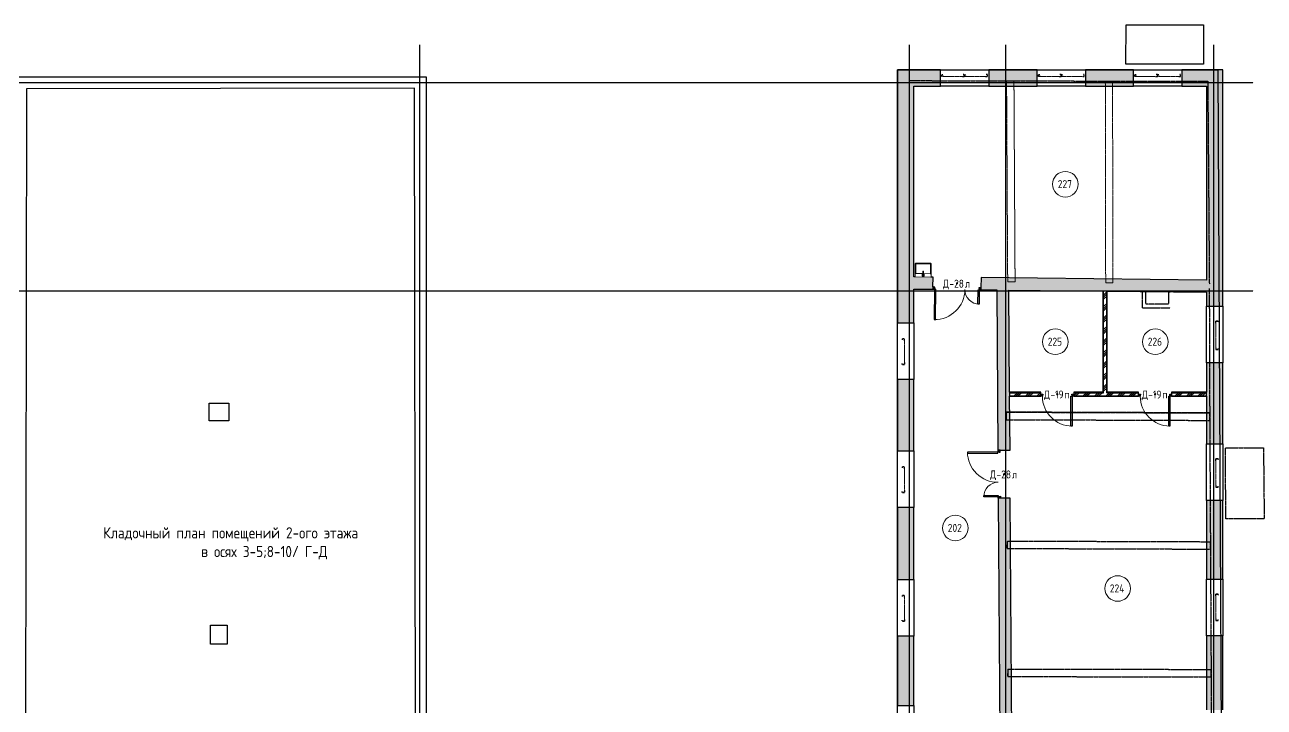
# Model space of a CAD drawing. Header units: millimetres. Extents: x -129048 to 476301, y -5853 to 215316.
# Drawn here: x 126915 to 165622, y 24002 to 45314 of the extents above; entities that cross this region are included whole.
import ezdxf

# ---------------------------------------------------------------- set-up
doc = ezdxf.new("R2010")
doc.units = ezdxf.units.MM
for name, pattern in [('ADSK_Линия сетки', [25, 20, -2.5, 0, -2.5]), ('ADSK_Сверху', [4.5, 3, -1.5]), ('ADSK_Снесено', [4.5, 3, -1.5])]:
    doc.linetypes.add(name, pattern=pattern)
for name, color, linetype, lineweight, true_color in [('_ Окна', 5, 'Continuous', 30, 0x0000ff), ('Стены внутренние', 5, 'Continuous', 18, 0x0000ff), ('Стены наружные', 1, 'ADSK_Снесено', 18, 0xff0000), ('Стены штриховка', 5, 'Continuous', 18, 0x0000ff)]:
    doc.layers.add(name, color=color, linetype=linetype, lineweight=lineweight, true_color=true_color)
for name, color, linetype, lineweight in [('Аннотация', 7, 'Continuous', 9), ('Двери', 251, 'Continuous', 18), ('Каркас', 7, 'Continuous', 18), ('Марки дверей', 7, 'Continuous', 20), ('Марки помещений', 7, 'Continuous', 20), ('Окна', 251, 'Continuous', 18), ('Перекрытие', 7, 'Continuous', 18), ('Сантехника', 251, 'Continuous', 18)]:
    doc.layers.add(name, color=color, linetype=linetype, lineweight=lineweight)
doc.styles.add('GOST Common_1', font='GOST Common_0.ttf', dxfattribs={"width": 0.9, "height": 200})
doc.styles.add('GOST Common_2', font='GOST Common_0.ttf', dxfattribs={"width": 0.9, "height": 250})
pattern_1 = [(45, (108139.4, 150), (-179.6051, 179.6051), []), (45, (108202.9, 150), (0, 359.2102), []), (45, (108075.9, 150), (0, 359.2102), [])]

# ---------------------------------------------------------------- blocks, each defined once
blk = doc.blocks.new('ADSK_БалкаЖБ_Прямоугольная - 230_8х419мм-854469-02 План 2-го этажа маркировочный')
at = {"layer": 'Каркас', "color": 253, "linetype": 'ADSK_Сверху', "true_color": 0xaaaaaa}
for p, q in [((-3137, 115), (-3137, -115)), ((-3137, 115), (3137, 115)), ((3137, -115), (3137, 115)), ((-3137, -115), (3137, -115))]:
    blk.add_line(p, q, dxfattribs=at)
at = {"layer": 'Каркас', "color": 253, "linetype": 'ADSK_Сверху', "true_color": 0xb2b2b2}
for p, q in [((-3137, -115), (-3137, 115)), ((3137, 115), (-3137, 115)), ((3137, 115), (3137, -115)), ((-3137, -115), (3137, -115))]:
    blk.add_line(p, q, dxfattribs=at)
blk = doc.blocks.new('ADSK_БалкаЖБ_Прямоугольная - 225_8х420мм-854470-02 План 2-го этажа маркировочный')
at = {"layer": 'Каркас', "color": 253, "linetype": 'ADSK_Сверху', "true_color": 0xaaaaaa}
for p, q in [((-3152, 113), (-3152, -113)), ((-3152, 113), (3152, 113)), ((3152, -113), (3152, 113)), ((-3152, -113), (3152, -113))]:
    blk.add_line(p, q, dxfattribs=at)
at = {"layer": 'Каркас', "color": 253, "linetype": 'ADSK_Сверху', "true_color": 0xb2b2b2}
for p, q in [((-3152, 0), (-3152, 113)), ((3152, 0), (3152, -113)), ((3150, -113), (3152, -113))]:
    blk.add_line(p, q, dxfattribs=at)
blk = doc.blocks.new('Витраж-тент со смещением вовне - 60мм 34 сдвиг-2061685-02 План 2-го этажа маркировочный')
at = {"layer": '_ Окна', "color": 161, "linetype": 'ADSK_Сверху', "true_color": 0xaaaaff}
for p, q in [((-349.5, 25), (-349.5, -45)), ((-349.5, 25), (-315.5, 25)), ((-349.5, -45), (-349.5, 25)), ((349.5, 25), (315.5, 25)), ((349.5, -45), (349.5, 25)), ((349.5, -45), (349.5, 25)), ((-289.5, -45), (-349.5, -45)), ((-289.5, -35), (-289.5, -45)), ((289.5, -35), (289.5, -45)), ((289.5, -45), (349.5, -45))]:
    blk.add_line(p, q, dxfattribs=at)
at = {"layer": 'Окна', "color": 161, "linetype": 'ADSK_Сверху', "true_color": 0xaaaaff}
blk.add_line((-289.5, -45), (289.5, -45), dxfattribs=at)
blk = doc.blocks.new('Витраж-тент со смещением вовне - 60мм 34 сдвиг-2061687-02 План 2-го этажа маркировочный')
at = {"layer": '_ Окна', "color": 161, "linetype": 'ADSK_Сверху', "true_color": 0xaaaaff}
for p, q in [((-359.5, 25), (-359.5, -45)), ((-359.5, 25), (-325.5, 25)), ((-359.5, -45), (-359.5, 25)), ((359.5, 25), (325.5, 25)), ((359.5, -45), (359.5, 25)), ((359.5, -45), (359.5, 25)), ((-299.5, -45), (-359.5, -45)), ((-299.5, -35), (-299.5, -45)), ((299.5, -35), (299.5, -45)), ((299.5, -45), (359.5, -45))]:
    blk.add_line(p, q, dxfattribs=at)
at = {"layer": 'Окна', "color": 161, "linetype": 'ADSK_Сверху', "true_color": 0xaaaaff}
blk.add_line((-299.5, -45), (299.5, -45), dxfattribs=at)
blk = doc.blocks.new('Витраж-тент со смещением вовне - 60мм 30 сдвиг-1466943-02 План 2-го этажа маркировочный')
at = {"layer": '_ Окна', "color": 161, "linetype": 'ADSK_Сверху', "true_color": 0xaaaaff}
for p, q in [((-400, 25), (-400, -45)), ((-400, 25), (-370, 25)), ((-400, -45), (-400, 25)), ((400, 25), (370, 25)), ((400, -45), (400, 25)), ((400, -45), (400, 25)), ((-340, -45), (-400, -45)), ((-340, -35), (-340, -45)), ((340, -35), (340, -45)), ((340, -45), (400, -45))]:
    blk.add_line(p, q, dxfattribs=at)
at = {"layer": 'Окна', "color": 161, "linetype": 'ADSK_Сверху', "true_color": 0xaaaaff}
blk.add_line((-340, -45), (340, -45), dxfattribs=at)
blk = doc.blocks.new('Витраж-тент со смещением вовне - 60мм 30 сдвиг-1466956-02 План 2-го этажа маркировочный')
at = {"layer": '_ Окна', "color": 161, "linetype": 'ADSK_Сверху', "true_color": 0xaaaaff}
for p, q in [((-410, 25), (-410, -45)), ((-410, 25), (-380, 25)), ((-410, -45), (-410, 25)), ((410, 25), (380, 25)), ((410, -45), (410, 25)), ((410, -45), (410, 25)), ((-350, -45), (-410, -45)), ((-350, -35), (-350, -45)), ((350, -35), (350, -45)), ((350, -45), (410, -45))]:
    blk.add_line(p, q, dxfattribs=at)
at = {"layer": 'Окна', "color": 161, "linetype": 'ADSK_Сверху', "true_color": 0xaaaaff}
blk.add_line((-350, -45), (350, -45), dxfattribs=at)
blk = doc.blocks.new('Витраж-тент со смещением вовне - 60мм 30 сдвиг-1466942-02 План 2-го этажа маркировочный')
at = {"layer": '_ Окна', "color": 161, "linetype": 'ADSK_Сверху', "true_color": 0xaaaaff}
for p, q in [((-440, 25), (-440, -45)), ((-440, 25), (-410, 25)), ((-440, -45), (-440, 25)), ((440, 25), (410, 25)), ((440, -45), (440, 25)), ((440, -45), (440, 25)), ((-380, -45), (-440, -45)), ((-380, -35), (-380, -45)), ((380, -35), (380, -45)), ((380, -45), (440, -45))]:
    blk.add_line(p, q, dxfattribs=at)
at = {"layer": 'Окна', "color": 161, "linetype": 'ADSK_Сверху', "true_color": 0xaaaaff}
blk.add_line((-380, -45), (380, -45), dxfattribs=at)
blk = doc.blocks.new('AC_Дверь_Двупольная - Д-28л 1500х2200h-2039724-02 План 2-го этажа маркировочный')
at = {"layer": 'Двери', "lineweight": 30}
for p, q in [((700, 1140), (660, 1140)), ((660, 1140), (660, 190)), ((700, 190), (700, 1140)), ((-700, 640), (-660, 640)), ((-700, 190), (-700, 640)), ((-660, 640), (-660, 190)), ((-750, 190), (-730, 190)), ((-750, 120), (-750, 190)), ((-730, 120), (-750, 120)), ((-730, 190), (-700, 190)), ((-730, 120), (-730, 190)), ((-730, 190), (-730, 120)), ((-690, 120), (-730, 120)), ((-660, 190), (-700, 190)), ((-700, 190), (-700, 150)), ((-700, 150), (-690, 150)), ((-690, 150), (-690, 120)), ((660, 190), (700, 190)), ((700, 150), (690, 150)), ((690, 150), (690, 120)), ((690, 120), (730, 120)), ((730, 190), (700, 190)), ((700, 190), (700, 150)), ((730, 120), (730, 190)), ((750, 190), (730, 190)), ((730, 190), (730, 120)), ((730, 120), (750, 120)), ((750, 120), (750, 190))]:
    blk.add_line(p, q, dxfattribs=at)
at = {"layer": 'Двери'}
for centre, radius, start, end in [((700, 190), 950, 90, 180), ((-700, 190), 450, 360, 90)]:
    blk.add_arc(centre, radius, start, end, dxfattribs=at)
blk = doc.blocks.new('AC_Дверь_Однопольная - Д-19п 1030х2200h-1983218-02 План 2-го этажа маркировочный')
at = {"layer": 'Двери', "lineweight": 30}
for p, q in [((-465, 992), (-425, 992)), ((-465, 62), (-465, 992)), ((-425, 992), (-425, 62)), ((-515, 62), (-495, 62)), ((-515, -8), (-515, 62)), ((-495, 62), (-465, 62)), ((-495, -8), (-495, 62)), ((-495, 62), (-495, -8)), ((-425, 62), (-465, 62)), ((-465, 62), (-465, 22)), ((-465, 22), (-455, 22)), ((-455, 22), (-455, -8)), ((455, 22), (465, 22)), ((455, -8), (455, 22)), ((465, 62), (495, 62)), ((465, 22), (465, 62)), ((495, 62), (495, -8)), ((495, 62), (515, 62)), ((495, -8), (495, 62)), ((515, 62), (515, -8)), ((-495, -8), (-515, -8)), ((-455, -8), (-495, -8)), ((495, -8), (455, -8)), ((515, -8), (495, -8))]:
    blk.add_line(p, q, dxfattribs=at)
at = {"layer": 'Двери'}
blk.add_arc((-465, 62), 930, 0, 90, dxfattribs=at)
blk = doc.blocks.new('Parametric_Porcelain_bathroom_sink_20774 - 500х430мм-V221-02 План 2-го этажа маркировочный')
at = {"layer": 'Сантехника'}
for p, q in [((-125, 540), (-125, 140)), ((-105, 253), (-105, 540)), ((345, 570), (-95, 570)), ((-95, 550), (345, 550)), ((355, 540), (355, 253)), ((375, 140), (375, 540)), ((-125, 140), (-120, 140)), ((-120, 140), (-115, 140)), ((-115, 140), (365, 140)), ((110, 243), (-95, 243)), ((93, 221), (93, 162)), ((110, 223), (95, 223)), ((95, 160), (155, 160)), ((140, 319), (110, 319)), ((110, 319), (110, 296)), ((140, 319), (110, 319)), ((110, 236), (110, 296)), ((110, 201), (110, 236)), ((140, 236), (110, 236)), ((110, 181), (110, 201)), ((140, 181), (110, 181)), ((140, 296), (140, 319)), ((140, 296), (140, 236)), ((345, 243), (140, 243)), ((140, 236), (140, 201)), ((155, 223), (140, 223)), ((140, 201), (140, 181)), ((156, 162), (156, 221)), ((365, 140), (370, 140)), ((370, 140), (375, 140))]:
    blk.add_line(p, q, dxfattribs=at)
at = {"layer": 'Сантехника', "flags": 128}
for points in [[(-95, 570), (-96, 570), (-97, 570), (-99, 570), (-100, 570), (-101, 569), (-102, 569), (-103, 569), (-104, 568), (-106, 568), (-107, 568), (-108, 567), (-109, 567), (-110, 566), (-111, 565), (-112, 565), (-113, 564), (-114, 563), (-115, 563), (-116, 562), (-117, 561), (-117, 560), (-118, 559), (-119, 558), (-120, 557), (-120, 556), (-121, 555), (-121, 554), (-122, 553), (-123, 552), (-123, 551), (-123, 550), (-124, 549), (-124, 547), (-124, 546), (-125, 545), (-125, 544), (-125, 543), (-125, 542), (-125, 540), (-125, 540)], [(-105, 540), (-105, 540), (-105, 541), (-105, 541), (-105, 542), (-105, 542), (-105, 542), (-105, 543), (-104, 543), (-104, 544), (-104, 544), (-104, 544), (-104, 545), (-104, 545), (-103, 545), (-103, 546), (-103, 546), (-103, 546), (-103, 547), (-102, 547), (-102, 547), (-102, 547), (-101, 548), (-101, 548), (-101, 548), (-100, 548), (-100, 549), (-100, 549), (-99, 549), (-99, 549), (-99, 549), (-98, 549), (-98, 550), (-97, 550), (-97, 550), (-97, 550), (-96, 550), (-96, 550), (-96, 550), (-95, 550), (-95, 550)], [(-105, 541), (-105, 541), (-105, 541), (-105, 540), (-105, 540)], [(-101, 548), (-101, 548), (-102, 548), (-102, 547), (-102, 547), (-102, 547)], [(-95, 550), (-95, 550), (-96, 550), (-96, 550), (-97, 550)], [(375, 540), (375, 541), (375, 542), (375, 544), (375, 545), (374, 546), (374, 547), (374, 548), (373, 549), (373, 551), (373, 552), (372, 553), (372, 554), (371, 555), (370, 556), (370, 557), (369, 558), (368, 559), (368, 560), (367, 561), (366, 562), (365, 562), (364, 563), (363, 564), (362, 565), (361, 565), (360, 566), (359, 566), (358, 567), (357, 568), (356, 568), (355, 568), (354, 569), (352, 569), (351, 569), (350, 570), (349, 570), (348, 570), (347, 570), (345, 570), (345, 570)], [(346, 550), (346, 550), (346, 550), (345, 550), (345, 550)], [(345, 550), (345, 550), (346, 550), (346, 550), (347, 550), (347, 550), (347, 550), (348, 550), (348, 549), (349, 549), (349, 549), (349, 549), (350, 549), (350, 549), (350, 548), (351, 548), (351, 548), (351, 548), (352, 548), (352, 547), (352, 547), (352, 547), (353, 546), (353, 546), (353, 546), (353, 545), (354, 545), (354, 545), (354, 544), (354, 544), (354, 544), (354, 543), (355, 543), (355, 542), (355, 542), (355, 542), (355, 541), (355, 541), (355, 541), (355, 540), (355, 540)], [(353, 546), (353, 546), (353, 547), (352, 547), (352, 547), (352, 547)], [(355, 540), (355, 540), (355, 541), (355, 541), (355, 542)], [(-105, 253), (-105, 253), (-105, 252), (-105, 252), (-105, 252)], [(-95, 243), (-95, 243), (-96, 243), (-96, 243), (-97, 243), (-97, 243), (-97, 243), (-98, 244), (-98, 244), (-99, 244), (-99, 244), (-99, 244), (-100, 244), (-100, 244), (-100, 245), (-101, 245), (-101, 245), (-101, 245), (-102, 246), (-102, 246), (-102, 246), (-102, 246), (-103, 247), (-103, 247), (-103, 247), (-103, 248), (-104, 248), (-104, 248), (-104, 249), (-104, 249), (-104, 250), (-104, 250), (-105, 250), (-105, 251), (-105, 251), (-105, 251), (-105, 252), (-105, 252), (-105, 253), (-105, 253), (-105, 253)], [(-103, 247), (-103, 247), (-103, 247), (-102, 246), (-102, 246), (-102, 246)], [(-96, 243), (-96, 243), (-96, 243), (-95, 243), (-95, 243)], [(355, 253), (355, 253), (355, 252), (355, 252), (355, 252), (355, 251), (355, 251), (355, 250), (354, 250), (354, 250), (354, 249), (354, 249), (354, 249), (354, 248), (353, 248), (353, 248), (353, 247), (353, 247), (353, 247), (352, 246), (352, 246), (352, 246), (351, 245), (351, 245), (351, 245), (350, 245), (350, 245), (350, 244), (349, 244), (349, 244), (349, 244), (348, 244), (348, 244), (347, 243), (347, 243), (347, 243), (346, 243), (346, 243), (346, 243), (345, 243), (345, 243)], [(345, 243), (345, 243), (346, 243), (346, 243), (347, 243)], [(351, 245), (351, 245), (352, 246), (352, 246), (352, 246), (352, 246)], [(355, 252), (355, 252), (355, 253), (355, 253), (355, 253)]]:
    blk.add_lwpolyline(points, dxfattribs=at)
at = {"layer": 'Сантехника'}
for centre, radius, start, end in [((95, 221), 1.87, 120, 150), ((95, 221), 1.87, 90, 180), ((95, 221), 1.87, 120, 150), ((95, 221), 1.87, 120, 150), ((95, 162), 1.49, 180, 270), ((155, 221), 1.87, 0, 90), ((155, 162), 1.49, 270, 360), ((155, 221), 1.87, 30, 60), ((155, 221), 1.87, 30, 60), ((155, 221), 1.87, 30, 60)]:
    blk.add_arc(centre, radius, start, end, dxfattribs=at)
blk = doc.blocks.new('ADSK_Марка_Помещение_ОдноЗначение - Номер-247393-02 План 2-го этажа маркировочный')
at = {"layer": 'Марки помещений'}
blk.add_circle((0, 0), 4, dxfattribs=at)
blk = doc.blocks.new('ADSK_Марка_Дверь - Типоразмер_ADSK_Марка-58376-02 План 2-го этажа маркировочный')
at = {"layer": 'Марки дверей', "lineweight": 9}
blk.add_circle((0, 0), 0.2, dxfattribs=at)

msp = doc.modelspace()

# ---------------------------------------------------------------- hatches: boundary and pattern name
at = {"layer": 'Стены внутренние', "lineweight": 25, "true_color": 0x636466}
h = msp.add_hatch(color=251, dxfattribs=at)
h.paths.add_polyline_path([(163814.85615, 36958.94773), (163814.85615, 37338.9721), (156779.72789, 37418.65383), (156776.21697, 37038.66922), (162872.26856, 36969.62373)])
h.paths.add_polyline_path([(155275.52039, 37055.6665), (155279.82409, 37435.64213), (154682.61168, 37441.87118), (154682.61168, 37062.38194), (155248.30495, 37055.97475)])
h = msp.add_hatch(color=251, dxfattribs=at)
h.paths.add_polyline_path([(157754.99944, 21041.65544), (157745.77645, 22458.5732), (157365.7845, 22456.09975), (157374.97997, 21043.41004), (157701.0769, 21041.90441)])
h.paths.add_polyline_path([(157356.94638, 23813.88948), (157736.93833, 23816.36293), (157693.23924, 30529.80002), (157313.24729, 30527.32657), (157327.16061, 28389.84103)])
h.paths.add_polyline_path([(157303.48371, 32027.2948), (157683.47566, 32029.76824), (157650.93622, 37028.76192), (157270.90015, 37033.06631), (157300.27485, 32520.26714)])
h = msp.add_hatch(dxfattribs=at)
h.set_pattern_fill('FP_1', color=251, style=0, pattern_type=2)
h.set_pattern_definition(pattern_1)
h.paths.add_polyline_path([(160602.24457, 33825.03252), (160702.24457, 33826.04518), (160702.24457, 36994.20199), (160602.24457, 36995.33462), (160602.24457, 33835.03252)])
h = msp.add_hatch(dxfattribs=at)
h.set_pattern_fill('FP_1', color=251, style=0, pattern_type=2)
h.set_pattern_definition(pattern_1)
h.paths.add_polyline_path([(162847.84365, 33725.03252), (163814.85615, 33725.03252), (163814.85615, 33825.03252), (162729.74457, 33825.03252), (162729.74457, 33725.03252)])
h.paths.add_polyline_path([(159674.74457, 33725.03252), (161699.74457, 33725.03252), (161699.74457, 33825.03252), (159674.74457, 33825.03252), (159674.74457, 33783.03252)])
h.paths.add_polyline_path([(158644.74457, 33725.03252), (158644.74457, 33825.03252), (157671.78993, 33825.03252), (157672.44085, 33725.03252), (157683.47566, 33725.03252)])
at = {"layer": 'Стены наружные', "linetype": 'Continuous', "lineweight": 25, "true_color": 0x636466}
h = msp.add_hatch(color=251, dxfattribs=at)
h.paths.add_polyline_path([(163814.85615, 43399.20652), (163814.85615, 43909.20652), (163053.97579, 43909.20652), (163053.97579, 43399.20652)])
h.paths.add_polyline_path([(157654.40272, 43399.20652), (158535.95657, 43399.20652), (158535.95657, 43909.20652), (157019.80692, 43909.20652), (157019.80692, 43399.20652)])
h.paths.add_polyline_path([(161543.97579, 43399.20652), (161543.97579, 43909.20652), (160045.95657, 43909.20652), (160045.95657, 43399.20652), (160330.94735, 43399.20652)])
h.paths.add_polyline_path([(155248.30495, 43399.20652), (155509.80692, 43399.20652), (155509.80692, 43909.20652), (154172.61168, 43909.20652), (154172.61168, 43399.20652), (154682.61168, 43399.20652)])
h = msp.add_hatch(color=251, dxfattribs=at)
h.paths.add_polyline_path([(164324.85615, 21011.32158), (164324.85615, 22148.70542), (163814.85615, 22148.70542), (163814.85615, 21013.67631), (163982.97386, 21012.90009)])
h.paths.add_polyline_path([(164324.85615, 23918.70542), (164324.85615, 26230.6845), (163814.85615, 26230.6845), (163814.85615, 23918.70542), (163931.94611, 23918.70542)])
h.paths.add_polyline_path([(163931.94611, 28000.6845), (164324.85615, 28000.6845), (164324.85615, 30454.65619), (163814.85615, 30454.65619), (163814.85615, 28000.6845), (163880.77922, 28000.6845)])
h.paths.add_polyline_path([(163877.96983, 32224.65619), (164324.85615, 32224.65619), (164324.85615, 34754.33614), (163814.85615, 34754.33614), (163814.85615, 32224.65619), (163859.27558, 32224.65619)])
h.paths.add_polyline_path([(163847.5845, 36524.33614), (164324.85615, 36524.33614), (164324.85615, 43909.20652), (163814.85615, 43909.20652), (163814.85615, 36524.33614), (163838.31516, 36524.33614)])
h = msp.add_hatch(color=251, dxfattribs=at)
h.paths.add_polyline_path([(154172.61168, 21084.05859), (154682.61168, 21084.05859), (154682.61168, 22282.06367), (154172.61168, 22282.06367), (154172.61168, 21104.22184)])
h.paths.add_polyline_path([(154172.61168, 24052.06367), (154682.61168, 24052.06367), (154682.61168, 26215.56893), (154172.61168, 26215.56893), (154172.61168, 25996.81269)])
h.paths.add_polyline_path([(154172.61168, 27985.56893), (154682.61168, 27985.56893), (154682.61168, 30235.94267), (154172.61168, 30235.94267), (154172.61168, 29258.53991)])
h.paths.add_polyline_path([(154595.97503, 32005.94267), (154682.61168, 32005.94267), (154682.61168, 34237.83372), (154172.61168, 34237.83372), (154172.61168, 32005.94267)])
h.paths.add_polyline_path([(154172.61168, 36007.83372), (154682.61168, 36007.83372), (154682.61168, 43399.20652), (154172.61168, 43399.20652), (154172.61168, 37412.85799)])

# ---------------------------------------------------------------- linework, layer by layer
at = {"linetype": 'ADSK_Линия сетки', "lineweight": 25}
for p, q in [((139249.30993, -3863.55169), (139249.30993, 44684.78674)), ((154549.30993, -3863.55169), (154549.30993, 44684.78674)), ((157549.30993, -3863.55169), (157549.30993, 44684.78674)), ((164049.30993, -3863.55169), (164049.30993, 44684.78674)), ((97053.17482, 43506.78828), (165281.11784, 43506.78828)), ((97053.17482, 37006.78828), (165281.11784, 37006.78828))]:
    msp.add_line(p, q, dxfattribs=at)
at = {"color": 251, "lineweight": 25, "true_color": 0x636466}
for points in [[(154172.61168, 21084.05859), (154172.61168, 43909.20652), (164172.01721, 43909.20652), (164353.34879, 8682.30207), (158072.80028, 8682.30207), (158072.80028, 300.23165), (150176.33128, 300.23165), (150176.33128, 2256.78828), (139375.37313, 2336.47811), (139475.79504, 2335.73719), (139475.79504, -2582.56685), (127112.04326, -2582.56685), (127112.04326, 2336.47811), (116412.39698, 2336.47811), (116412.39698, 422.0206), (108429.89827, 456.78828), (108429.89827, 8679.25245)], [(119444.63569, 21068.63165), (119440.71759, 13720.1816), (122426.97335, 13716.63165), (122426.97335, 13206.63165), (120564.5631, 13206.63165), (120564.5631, 11328.12025), (143932.16837, 11328.12025), (143932.16837, 13716.63165), (146881.30433, 13716.63165), (146869.10338, 21084.05859), (139456.41559, 21084.05859), (139456.41559, 43675.12698), (126595.23494, 43675.12698), (126595.23494, 21068.63165), (119444.63569, 21068.63165)]]:
    msp.add_lwpolyline(points, dxfattribs=at)
at = {"layer": 'Каркас', "color": 251, "linetype": 'ADSK_Сверху', "lineweight": 25, "true_color": 0x636466}
for p, q in [((157567.69731, 33216.26774), (157566.84665, 32981.86928)), ((157566.84665, 32981.86928), (157567.69731, 33216.26774)), ((157566.84665, 32981.86928), (163919.48443, 32958.81489)), ((163920.33508, 33193.21335), (157567.69731, 33216.26774)), ((157567.69731, 33216.26774), (163920.33508, 33193.21335)), ((163919.48443, 32958.81489), (163920.33508, 33193.21335)), ((163920.33508, 33193.21335), (163919.90975, 33076.01429)), ((157591.21944, 29191.37281), (157590.47264, 28959.57401)), ((157590.47264, 28959.57401), (157590.84604, 29075.47341)), ((157591.21944, 29191.37281), (163942.12166, 29170.9117)), ((163941.37486, 28939.1129), (163942.12166, 29170.9117)), ((163942.12166, 29170.9117), (163941.74826, 29055.0123)), ((157590.47264, 28959.57401), (163941.37486, 28939.1129)), ((157614.40344, 25189.78918), (157614.17883, 24957.98928)), ((157614.40344, 25189.78918), (163963.51589, 25183.63693)), ((163963.29128, 24951.83704), (163963.51589, 25183.63693)), ((163963.51589, 25183.63693), (163963.40359, 25067.73699)), ((157614.17883, 24957.98928), (157614.29113, 25073.88923)), ((157614.17883, 24957.98928), (163963.29128, 24951.83704))]:
    msp.add_line(p, q, dxfattribs=at)
at = {"layer": 'Перекрытие', "color": 251, "lineweight": 25, "true_color": 0x636466}
for p, q in [((161301.14587, 44086.4025), (161308.14427, 45312.45131)), ((161308.14427, 45312.45131), (163725.53987, 45314.23318)), ((163725.53987, 45314.23318), (163724.19705, 44086.76886)), ((163724.19705, 44086.76886), (161301.14587, 44086.4025)), ((126972.01732, 43316.51039), (126930.95718, 18234.63165)), ((139089.83977, 43335.43927), (126972.01732, 43316.51039)), ((139119.49955, 18242.83873), (139089.83977, 43335.43927)), ((132675.97335, 32948.63165), (132675.97335, 33501.63165)), ((132675.97335, 33501.63165), (133288.97335, 33501.63165)), ((133288.97335, 33501.63165), (133288.97335, 32948.63165)), ((133288.97335, 32948.63165), (132675.97335, 32948.63165)), ((132714.97335, 25969.63165), (132714.97335, 26564.63165)), ((132714.97335, 26564.63165), (133233.97335, 26564.63165)), ((133233.97335, 26564.63165), (133233.97335, 25969.63165)), ((133233.97335, 25969.63165), (132714.97335, 25969.63165))]:
    msp.add_line(p, q, dxfattribs=at)
at = {"layer": 'Перекрытие', "color": 251, "linetype": 'ADSK_Сверху', "lineweight": 25, "true_color": 0x636466}
for p, q in [((154531.97561, 43570.83276), (163859.35807, 43548.87564)), ((163859.35807, 43548.87564), (163908.55368, 37214.94175)), ((163906.16573, 37082.39792), (163919.90975, 33076.01429)), ((163919.90975, 33076.01412), (163984.86284, 21116.56494))]:
    msp.add_line(p, q, dxfattribs=at)
at = {"layer": 'Перекрытие', "color": 251, "linetype": 'ADSK_Снесено', "lineweight": 25, "true_color": 0x636466}
for p, q in [((164413.59859, 32104.08798), (165599.28829, 32107.51712)), ((164421.84953, 29883.75575), (164413.59859, 32104.08798)), ((165599.28829, 32107.51712), (165622.19673, 29886.41419)), ((165622.19673, 29886.41419), (164421.84953, 29883.75575))]:
    msp.add_line(p, q, dxfattribs=at)
at = {"layer": 'Стены внутренние', "color": 251, "lineweight": 25, "true_color": 0x636466}
for p, q in [((154720.03037, 37441.9825), (154682.61168, 37442.40632)), ((155279.82409, 37435.64213), (155219.65758, 37436.32359)), ((155276.31318, 37125.66201), (155279.82409, 37435.64213)), ((156779.72789, 37418.65383), (156776.21697, 37108.67371)), ((163814.85615, 37338.9721), (156779.72789, 37418.65383)), ((154682.61168, 37062.38194), (155275.52039, 37055.6665)), ((156775.42419, 37038.6782), (157270.90015, 37033.06631)), ((157270.90015, 37033.06631), (157303.48371, 32027.2948)), ((157671.71182, 33837.03252), (157650.93622, 37028.76192)), ((157650.93622, 37028.76192), (160590.24457, 36995.47053)), ((160590.24457, 36995.47053), (160590.24457, 33837.03252)), ((160712.24457, 36994.08873), (160592.24457, 36995.44788)), ((160714.24457, 33837.03252), (160714.24457, 36994.06608)), ((160714.24457, 36994.06608), (163814.85615, 36958.94773)), ((158644.74457, 33837.03252), (157671.71182, 33837.03252)), ((157671.72484, 33835.03252), (157672.50594, 33715.03252)), ((157672.51896, 33713.03252), (158644.74457, 33713.03252)), ((157683.47566, 32029.76824), (157672.51896, 33713.03252)), ((158644.74457, 33783.03252), (158644.74457, 33837.03252)), ((160590.24457, 33837.03252), (159674.74457, 33837.03252)), ((159674.74457, 33837.03252), (159674.74457, 33783.03252)), ((159674.74457, 33713.03252), (161699.74457, 33713.03252)), ((161699.74457, 33837.03252), (160714.24457, 33837.03252)), ((161699.74457, 33783.03252), (161699.74457, 33837.03252)), ((163814.85615, 33837.03252), (162729.74457, 33837.03252)), ((162729.74457, 33837.03252), (162729.74457, 33783.03252)), ((162729.74457, 33713.03252), (163814.85615, 33713.03252)), ((163814.85615, 33715.03252), (163814.85615, 33835.03252)), ((157373.48222, 32027.75043), (157683.47566, 32029.76824)), ((157313.24729, 30527.32657), (157374.97997, 21043.41004)), ((157693.23924, 30529.80002), (157383.24581, 30527.78221)), ((157754.99944, 21041.65544), (157693.23924, 30529.80002))]:
    msp.add_line(p, q, dxfattribs=at)
at = {"layer": 'Стены внутренние', "color": 251, "linetype": 'ADSK_Сверху', "lineweight": 25, "true_color": 0x636466}
for p, q in [((161808.04052, 36981.67745), (161808.04052, 36471.78828)), ((161808.04052, 36981.67745), (161923.04052, 36980.37493)), ((161923.04052, 36586.78828), (161923.04052, 36980.37493)), ((162634.71139, 36972.31436), (162634.71139, 36586.78828)), ((162634.71139, 36972.31436), (162688.75929, 36971.7022)), ((161808.04052, 36471.78828), (162681.9758, 36471.78828)), ((162634.71139, 36586.78828), (161923.04052, 36586.78828))]:
    msp.add_line(p, q, dxfattribs=at)
at = {"layer": 'Стены наружные', "color": 251, "linetype": 'Continuous', "lineweight": 25, "true_color": 0x636466}
for p, q in [((155509.80692, 43909.20652), (154172.61168, 43909.20652)), ((154172.61168, 43909.20652), (154172.61168, 36007.83372)), ((155509.80692, 43399.20652), (155509.80692, 43909.20652)), ((155509.80692, 43909.20652), (157019.80692, 43909.20652)), ((158535.95657, 43909.20652), (157019.80692, 43909.20652)), ((157019.80692, 43909.20652), (157019.80692, 43399.20652)), ((158535.95657, 43399.20652), (158535.95657, 43909.20652)), ((158535.95657, 43909.20652), (160045.95657, 43909.20652)), ((161543.97579, 43909.20652), (160045.95657, 43909.20652)), ((160045.95657, 43909.20652), (160045.95657, 43399.20652)), ((161543.97579, 43399.20652), (161543.97579, 43909.20652)), ((161543.97579, 43909.20652), (163053.97579, 43909.20652)), ((164324.85615, 43909.20652), (163053.97579, 43909.20652)), ((163053.97579, 43909.20652), (163053.97579, 43399.20652)), ((164324.85615, 36524.33614), (164324.85615, 43909.20652)), ((154682.61168, 43399.20652), (155509.80692, 43399.20652)), ((154682.61168, 37442.40632), (154682.61168, 43399.20652)), ((157019.80692, 43399.20652), (155509.80692, 43399.20652)), ((157019.80692, 43399.20652), (158535.95657, 43399.20652)), ((160045.95657, 43399.20652), (158535.95657, 43399.20652)), ((160045.95657, 43399.20652), (161543.97579, 43399.20652)), ((163053.97579, 43399.20652), (161543.97579, 43399.20652)), ((163053.97579, 43399.20652), (163814.85615, 43399.20652)), ((163814.85615, 43399.20652), (163814.85615, 37338.9721)), ((154682.61168, 36007.83372), (154682.61168, 37062.38194)), ((163814.85615, 36958.94773), (163814.85615, 36524.33614)), ((163814.85615, 36524.33614), (164324.85615, 36524.33614)), ((163814.85615, 34754.33614), (163814.85615, 36524.33614)), ((164324.85615, 36524.33614), (164324.85615, 34754.33614)), ((154172.61168, 36007.83372), (154682.61168, 36007.83372)), ((154172.61168, 34237.83372), (154172.61168, 36007.83372)), ((154682.61168, 36007.83372), (154682.61168, 34237.83372)), ((164324.85615, 34754.33614), (163814.85615, 34754.33614)), ((163814.85615, 34754.33614), (163814.85615, 33837.03252)), ((164324.85615, 32224.65619), (164324.85615, 34754.33614)), ((154172.61168, 34237.83372), (154172.61168, 32005.94267)), ((154682.61168, 34237.83372), (154172.61168, 34237.83372)), ((154682.61168, 32005.94267), (154682.61168, 34237.83372)), ((163814.85615, 33713.03252), (163814.85615, 32224.65619)), ((163814.85615, 32224.65619), (164324.85615, 32224.65619)), ((163814.85615, 30454.65619), (163814.85615, 32224.65619)), ((164324.85615, 32224.65619), (164324.85615, 30454.65619)), ((154172.61168, 32005.94267), (154682.61168, 32005.94267)), ((154172.61168, 30235.94267), (154172.61168, 32005.94267)), ((154682.61168, 32005.94267), (154682.61168, 30235.94267)), ((154172.61168, 30235.94267), (154172.61168, 27985.56893)), ((154682.61168, 30235.94267), (154172.61168, 30235.94267)), ((154682.61168, 27985.56893), (154682.61168, 30235.94267)), ((164324.85615, 30454.65619), (163814.85615, 30454.65619)), ((163814.85615, 30454.65619), (163814.85615, 28000.6845)), ((164324.85615, 28000.6845), (164324.85615, 30454.65619)), ((154172.61168, 27985.56893), (154682.61168, 27985.56893)), ((154172.61168, 26215.56893), (154172.61168, 27985.56893)), ((154682.61168, 27985.56893), (154682.61168, 26215.56893)), ((163814.85615, 28000.6845), (164324.85615, 28000.6845)), ((163814.85615, 26230.6845), (163814.85615, 28000.6845)), ((164324.85615, 28000.6845), (164324.85615, 26230.6845)), ((154172.61168, 26215.56893), (154172.61168, 24052.06367)), ((154682.61168, 26215.56893), (154172.61168, 26215.56893)), ((154682.61168, 24052.06367), (154682.61168, 26215.56893)), ((164324.85615, 26230.6845), (163814.85615, 26230.6845)), ((163814.85615, 26230.6845), (163814.85615, 23918.70542)), ((164324.85615, 23918.70542), (164324.85615, 26230.6845)), ((154172.61168, 24052.06367), (154682.61168, 24052.06367)), ((154172.61168, 22282.06367), (154172.61168, 24052.06367)), ((154682.61168, 24052.06367), (154682.61168, 22282.06367))]:
    msp.add_line(p, q, dxfattribs=at)
at = {"layer": 'Стены штриховка', "color": 251, "lineweight": 25, "true_color": 0x636466}
for p, q in [((160592.24457, 36995.44788), (160590.24457, 36995.47053)), ((160592.24457, 33835.03252), (160592.24457, 36995.44788)), ((160602.24457, 33825.03252), (160602.24457, 36995.33462)), ((160702.24457, 33825.03252), (160702.24457, 36994.20199)), ((160714.24457, 36994.06608), (160712.24457, 36994.08873)), ((160712.24457, 33825.03252), (160712.24457, 36994.08873)), ((157671.71182, 33837.03252), (157671.72484, 33835.03252)), ((157671.72484, 33835.03252), (158644.74457, 33835.03252)), ((157671.78993, 33825.03252), (158644.74457, 33825.03252)), ((157672.44085, 33725.03252), (158644.74457, 33725.03252)), ((157672.50594, 33715.03252), (157672.51896, 33713.03252)), ((157672.50594, 33715.03252), (158644.74457, 33715.03252)), ((159674.74457, 33835.03252), (160592.24457, 33835.03252)), ((159674.74457, 33825.03252), (160602.24457, 33825.03252)), ((159674.74457, 33725.03252), (161699.74457, 33725.03252)), ((159674.74457, 33715.03252), (161699.74457, 33715.03252)), ((160702.24457, 33825.03252), (161699.74457, 33825.03252)), ((160714.24457, 33825.03252), (160714.24457, 33837.03252)), ((160714.24457, 33835.03252), (161699.74457, 33835.03252)), ((162729.74457, 33835.03252), (163814.85615, 33835.03252)), ((162729.74457, 33825.03252), (163814.85615, 33825.03252)), ((162729.74457, 33725.03252), (163814.85615, 33725.03252)), ((162729.74457, 33715.03252), (163814.85615, 33715.03252)), ((163814.85615, 33835.03252), (163814.85615, 33837.03252)), ((163814.85615, 33713.03252), (163814.85615, 33715.03252))]:
    msp.add_line(p, q, dxfattribs=at)

# ---------------------------------------------------------------- block references
at = {"layer": '_ Окна', "color": 251, "linetype": 'ADSK_Сверху', "lineweight": 25, "true_color": 0x636466}
for name, p in [('Витраж-тент со смещением вовне - 60мм 34 сдвиг-2061685-02 План 2-го этажа маркировочный', (155901.30692, 43739.20652)), ('Витраж-тент со смещением вовне - 60мм 34 сдвиг-2061687-02 План 2-го этажа маркировочный', (156618.30692, 43739.20652)), ('Витраж-тент со смещением вовне - 60мм 34 сдвиг-2061685-02 План 2-го этажа маркировочный', (158927.45657, 43739.20652)), ('Витраж-тент со смещением вовне - 60мм 34 сдвиг-2061687-02 План 2-го этажа маркировочный', (159644.45657, 43739.20652)), ('Витраж-тент со смещением вовне - 60мм 34 сдвиг-2061685-02 План 2-го этажа маркировочный', (161935.47579, 43739.20652)), ('Витраж-тент со смещением вовне - 60мм 34 сдвиг-2061687-02 План 2-го этажа маркировочный', (162652.47579, 43739.20652))]:
    msp.add_blockref(name, p, dxfattribs=at)
for name, p, rotation in [('Витраж-тент со смещением вовне - 60мм 30 сдвиг-1466942-02 План 2-го этажа маркировочный', (164154.85615, 35614.33614), 270.0000000000002), ('Витраж-тент со смещением вовне - 60мм 30 сдвиг-1466943-02 План 2-го этажа маркировочный', (154342.61168, 35107.83372), 89.9999999999992), ('Витраж-тент со смещением вовне - 60мм 30 сдвиг-1466942-02 План 2-го этажа маркировочный', (164154.85615, 31314.65619), 270.0000000000002), ('Витраж-тент со смещением вовне - 60мм 30 сдвиг-1466943-02 План 2-го этажа маркировочный', (154342.61168, 31105.94267), 89.9999999999992), ('Витраж-тент со смещением вовне - 60мм 30 сдвиг-1466943-02 План 2-го этажа маркировочный', (154342.61168, 27085.56893), 89.9999999999992), ('Витраж-тент со смещением вовне - 60мм 30 сдвиг-1466956-02 План 2-го этажа маркировочный', (164154.85615, 27120.6845), 269.9999999999992)]:
    msp.add_blockref(name, p, dxfattribs=dict(at, rotation=rotation))
at = {"layer": 'Двери', "color": 251, "lineweight": 25, "true_color": 0x636466}
for name, p, rotation in [('AC_Дверь_Двупольная - Д-28л 1500х2200h-2039724-02 План 2-го этажа маркировочный', (156027.62414, 37237.16016), 179.3510806039891), ('AC_Дверь_Однопольная - Д-19п 1030х2200h-1983218-02 План 2-го этажа маркировочный', (159159.74457, 33775.03252), 180), ('AC_Дверь_Однопольная - Д-19п 1030х2200h-1983218-02 План 2-го этажа маркировочный', (162214.74457, 33775.03252), 180), ('AC_Дверь_Двупольная - Д-28л 1500х2200h-2039724-02 План 2-го этажа маркировочный', (157498.36147, 31278.54741), 90.37294423936139)]:
    msp.add_blockref(name, p, dxfattribs=dict(at, rotation=rotation))
at = {"layer": 'Каркас', "color": 251, "linetype": 'ADSK_Сверху', "lineweight": 25, "true_color": 0x636466}
for name, p, rotation in [('ADSK_БалкаЖБ_Прямоугольная - 230_8х419мм-854469-02 План 2-го этажа маркировочный', (157709.07657, 40426.39958), 270.3204891087098), ('ADSK_БалкаЖБ_Прямоугольная - 225_8х420мм-854470-02 План 2-го этажа маркировочный', (160778.83376, 40404.35683), 270.1002725254066)]:
    msp.add_blockref(name, p, dxfattribs=dict(at, rotation=rotation))
at = {"layer": 'Марки дверей', "color": 251, "lineweight": 25, "true_color": 0x636466, "xscale": 99.99999999999993, "yscale": 99.99999999999993, "zscale": 99.99999999999993}
for p in [(156027.62414, 37237.16016), (159159.74457, 33775.03252), (162214.74457, 33775.03252), (157498.36147, 31278.54741)]:
    msp.add_blockref('ADSK_Марка_Дверь - Типоразмер_ADSK_Марка-58376-02 План 2-го этажа маркировочный', p, dxfattribs=at)
at = {"layer": 'Марки помещений', "color": 251, "lineweight": 25, "true_color": 0x636466, "xscale": 99.99999999999993, "yscale": 99.99999999999993, "zscale": 99.99999999999993}
for p in [(159410.92088, 40335.17875), (159097.42691, 35414.93347), (162219.62873, 35414.93347), (155975.85331, 29598.73787), (161045.8202, 27709.58001)]:
    msp.add_blockref('ADSK_Марка_Помещение_ОдноЗначение - Номер-247393-02 План 2-го этажа маркировочный', p, dxfattribs=at)
at = {"layer": 'Сантехника', "color": 251, "lineweight": 25, "true_color": 0x636466, "rotation": 359.3510806039891}
msp.add_blockref('Parametric_Porcelain_bathroom_sink_20774 - 500х430мм-V221-02 План 2-го этажа маркировочный', (154843.26642, 37300.57772), dxfattribs=at)

# ---------------------------------------------------------------- texts
at = {"layer": 'Аннотация', "color": 251, "lineweight": 25, "true_color": 0x636466, "insert": (129364.36505, 29622.24785), "char_height": 350, "width": 10143.7627089, "attachment_point": 1, "style": 'GOST Common_2'}
msp.add_mtext('Кладочный план помещений 2-ого этажа \\P                в осях 3-5;8-10/ Г-Д', dxfattribs=at)
at = {"layer": 'Марки дверей', "color": 251, "lineweight": 25, "true_color": 0x636466, "char_height": 250, "attachment_point": 1, "style": 'GOST Common_1'}
for s, insert, width in [('\\fGOST Common|b0|i0|c204|p34|;\\W.9;Д', (155587.79487, 37354.17326), 245.316375), ('-28', (155790.20112, 37354.17326), 584.4301875), ('\\fGOST Common|b0|i0|c204|p34|;\\W.9;л', (156272.40424, 37354.17326), 194.8100625), ('\\fGOST Common|b0|i0|c204|p34|;\\W.9;Д', (158743.7653, 33892.04562), 245.316375), ('-19', (158946.17155, 33892.04562), 526.7086875), ('\\fGOST Common|b0|i0|c204|p34|;\\W.9;п', (159380.74967, 33892.04562), 194.8100625), ('\\fGOST Common|b0|i0|c204|p34|;\\W.9;Д', (161798.7653, 33892.04562), 245.316375), ('-19', (162001.17155, 33892.04562), 526.7086875), ('\\fGOST Common|b0|i0|c204|p34|;\\W.9;п', (162435.74967, 33892.04562), 194.8100625), ('\\fGOST Common|b0|i0|c204|p34|;\\W.9;Д', (157058.5322, 31395.5605), 245.316375), ('-28', (157260.93845, 31395.5605), 584.4301875), ('\\fGOST Common|b0|i0|c204|p34|;\\W.9;л', (157743.14158, 31395.5605), 194.8100625)]:
    msp.add_mtext(s, dxfattribs=dict(at, insert=insert, width=width))
at = {"layer": 'Марки помещений', "color": 251, "lineweight": 25, "true_color": 0x636466, "char_height": 250, "attachment_point": 1, "style": 'GOST Common_1'}
for s, insert, width in [('227', (159174.66362, 40462.90382), 584.4301875), ('225', (158861.16966, 35542.65854), 584.4301875), ('226', (161983.37148, 35542.65854), 584.4301875), ('202', (155739.59605, 29726.46294), 584.4301875), ('224', (160801.01294, 27837.30508), 606.07575)]:
    msp.add_mtext(s, dxfattribs=dict(at, insert=insert, width=width))

doc.saveas('drawing.dxf')
